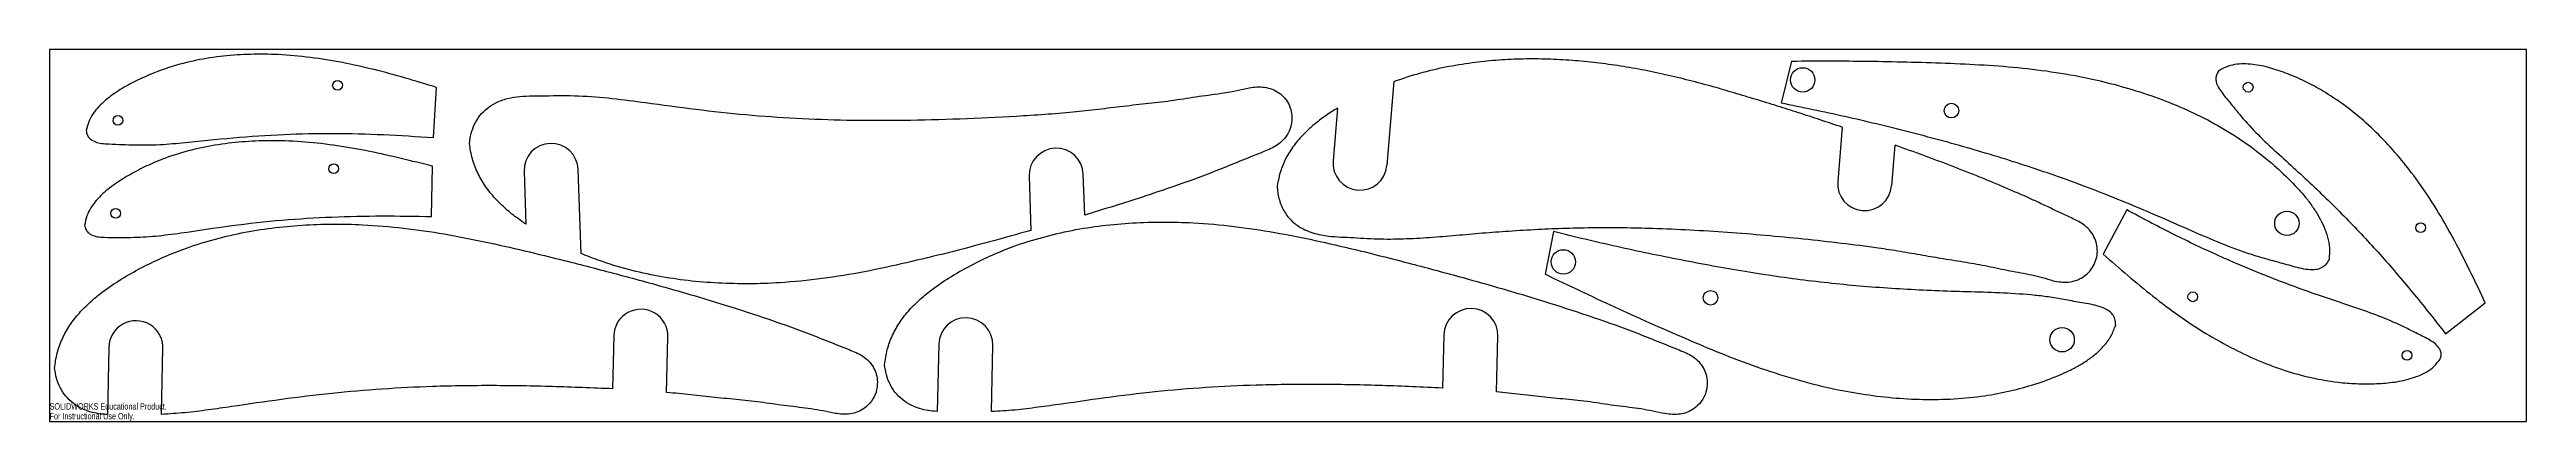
# Model space of a CAD drawing. Header units: millimetres. Extents: x 0 to 1016, y 0 to 152.
import ezdxf

# ---------------------------------------------------------------- set-up
doc = ezdxf.new("R2010")
doc.units = ezdxf.units.MM
doc.styles.add('SLDTEXTSTYLE0', font='TXT', dxfattribs={"width": 0.7})

msp = doc.modelspace()

# ---------------------------------------------------------------- linework, layer by layer
at = {"color": 7, "linetype": 'Continuous', "lineweight": 25}
for p, q in [((1016, 152.3), (0, 152.3)), ((0, 152.3), (0, -0.1)), ((714.5, 147.6), (710.2, 130.4)), ((1016, -0.1), (1016, 152.3)), ((157.4, 116.3), (158.7, 136.8)), ((548.6, 104.9), (551.5, 139.2)), ((528.3, 128.3), (526.5, 106.7)), ((735.3, 120.5), (733.5, 98.3)), ((755.6, 96.5), (757, 113.1)), ((156.7, 83.9), (157.1, 104.5)), ((194.6, 102.4), (195.4, 80.7)), ((218, 68.7), (216.8, 103.1)), ((401.8, 100.4), (402.5, 78.2)), ((424.6, 84.5), (424, 101.2)), ((852, 86.6), (842.3, 68.5)), ((616.9, 77.7), (613.4, 60.3)), ((982.8, 35.8), (999, 48.5)), ((231.4, 35), (230.9, 13.3)), ((253.1, 11.8), (253.6, 34.6)), ((364.7, 31.6), (364, 4)), ((386.3, 4), (386.9, 31)), ((571.9, 35.4), (571.3, 13.6)), ((593.5, 12), (594.1, 34.8)), ((24.3, 30.3), (23.7, 2.7)), ((45.9, 2.8), (46.5, 29.9)), ((0, -0.1), (1016, -0.1))]:
    msp.add_line(p, q, dxfattribs=at)
for centre, radius in [((719.1, 139.9), 5), ((118.1, 137.7), 2), ((901.8, 136.9), 2), ((28, 123.3), 2), ((780.1, 127.3), 3), ((116.5, 103.5), 2), ((27.1, 85.2), 2), ((917.7, 81.1), 5), ((972.6, 79.3), 2), ((620.9, 65.3), 5), ((681.3, 50.6), 3), ((879.1, 51), 2), ((825.5, 33.4), 5), ((967, 27), 2)]:
    msp.add_circle(centre, radius, dxfattribs=at)
for centre, start, end in [((205.7, 102.8), 1.9237, 181.9237), ((412.9, 100.8), 1.9237, 181.9237), ((537.5, 105.8), 175.2175, 355.2175), ((744.5, 97.4), 175.2175, 355.2175), ((35.4, 30.1), 358.848, 178.848), ((242.5, 34.8), 358.848, 178.848), ((375.8, 31.3), 358.5845, 178.5845), ((583, 35.1), 358.5845, 178.5845)]:
    msp.add_arc(centre, 11.1, start, end, dxfattribs=at)
for points, knots in [([(158.7, 136.8), (154.5, 138.1), (146, 140.7), (133.1, 144.2), (120.1, 147.1), (107, 149.2), (94.4, 150.4), (82.5, 150.5), (71.3, 149.8), (60.2, 148.1), (50.5, 145.6), (42.3, 142.6), (35.5, 139.6), (30, 136.6), (25.9, 133.9), (22.9, 131.6), (20.2, 129), (17.8, 126.2), (15.9, 122.8), (15.3, 120.4), (15, 119.1)], [0, 0, 0, 0, 0.085286, 0.170526, 0.255707, 0.340952, 0.426249, 0.497911, 0.569668, 0.641328, 0.712853, 0.760548, 0.808298, 0.856087, 0.87994, 0.903787, 0.92762, 0.951336, 0.975195, 1, 1, 1, 1]), ([(735.3, 120.5), (732.3, 121.5), (726.3, 123.5), (717.5, 126.4), (708.7, 129.2), (699.9, 131.9), (691.1, 134.5), (682, 137.2), (672.6, 139.7), (662.8, 142.1), (653, 144.1), (643.2, 145.8), (633.2, 147.1), (623.3, 148), (613.2, 148.5), (603.2, 148.5), (593.3, 148), (583, 146.9), (572.6, 145.2), (561.9, 142.7), (554.9, 140.4), (551.5, 139.2)], [0, 0, 0, 0, 0.050398, 0.100528, 0.148089, 0.196664, 0.246451, 0.294218, 0.347985, 0.40122, 0.454329, 0.507733, 0.559924, 0.61391, 0.666802, 0.719981, 0.773102, 0.824882, 0.883984, 0.94163, 1, 1, 1, 1]), ([(714.5, 147.6), (714.6, 147.6), (719.8, 147.7), (730.3, 147.7), (746, 147.6), (761.8, 147.3), (777.7, 146.8), (793.5, 146.1), (809.3, 144.9), (825, 142.8), (839.5, 140), (852.8, 136.5), (864.9, 132.5), (876.7, 127.8), (888.1, 122.1), (898.3, 115.9), (907.5, 109.2), (915.5, 102.3), (921.5, 96.3), (925.8, 91.3), (928.5, 87.6), (930.9, 83.8), (933, 79.8), (934.5, 75.5), (935.4, 71), (935.1, 67.9), (935, 66.3)], [0, 0, 0, 0, 0.00083, 0.06215, 0.124003, 0.186486, 0.249178, 0.311723, 0.374105, 0.436508, 0.499001, 0.54904, 0.599138, 0.649271, 0.699335, 0.749311, 0.790948, 0.832622, 0.874355, 0.89222, 0.910065, 0.927922, 0.945735, 0.96348, 0.981385, 1, 1, 1, 1]), ([(890, 143.8), (889.6, 143.3), (888.9, 142.4), (888.5, 140.7), (888.7, 138.7), (889.6, 136.6), (891.8, 133.6), (894.8, 130.1), (899.2, 124.6), (904.9, 118.2), (915.1, 108.7), (928.1, 97), (942.9, 82.5), (956.9, 67.4), (970.2, 51.9), (978.6, 41.2), (982.8, 35.8)], [0, 0, 0, 0, 0.012777, 0.023926, 0.034851, 0.052445, 0.071785, 0.11105, 0.147046, 0.216962, 0.289075, 0.434174, 0.577537, 0.718073, 0.859024, 1, 1, 1, 1]), ([(999, 48.5), (997.2, 52.5), (993.4, 60.5), (987.4, 72.4), (980.9, 84.1), (973.8, 95.3), (966.2, 105.5), (958.4, 114.4), (950.4, 122.3), (941.7, 129.4), (933.4, 134.9), (925.8, 139.1), (918.9, 142.1), (913.1, 144.2), (908.3, 145.5), (904.6, 146.2), (900.9, 146.5), (897.2, 146.4), (893.4, 145.6), (891.2, 144.4), (890, 143.8)], [0, 0, 0, 0, 0.085286, 0.170526, 0.255707, 0.340952, 0.426249, 0.497911, 0.569668, 0.641328, 0.712853, 0.760548, 0.808298, 0.856087, 0.87994, 0.903787, 0.92762, 0.951336, 0.975195, 1, 1, 1, 1]), ([(172.2, 113.8), (172.4, 115.2), (172.8, 117.9), (174.2, 121.8), (176.4, 125.4), (179.4, 128.3), (183.2, 130.8), (187.8, 132.4), (192.9, 133.2), (198.1, 133.4), (206.1, 133.4), (217, 133.6), (230.8, 132.4), (246.7, 130.3), (265, 127.8), (285.6, 125.5), (306.2, 124.1), (327.8, 123.3), (350.2, 123.3), (373.4, 123.9), (396.6, 125), (415.5, 126.3), (430.1, 127.9), (440.5, 129.2), (450.8, 130.3), (461.2, 131.5), (471.5, 133.3), (481.9, 134.4), (488.7, 135.9), (492.1, 136.7)], [0, 0, 0, 0, 0.012493, 0.025009, 0.037489, 0.050029, 0.062544, 0.07813, 0.093782, 0.109347, 0.1249, 0.166376, 0.207957, 0.249624, 0.312149, 0.374603, 0.437018, 0.499473, 0.569543, 0.639695, 0.709766, 0.779773, 0.811198, 0.842632, 0.874059, 0.905492, 0.93696, 0.968412, 1, 1, 1, 1]), ([(492.1, 136.7), (493.1, 136.8), (495.2, 137.1), (498.4, 137), (501.5, 136.2), (504.3, 134.7), (506.6, 132.6), (508.4, 130), (509.4, 127), (509.7, 123.8), (509.2, 120.7), (508, 117.8), (506.1, 115.2), (503.7, 113.2), (500.9, 111.7), (496.1, 109.7), (489.3, 107), (477.7, 102.2), (463, 96.8), (444.3, 90.5), (431.5, 86.6), (424.6, 84.5)], [0, 0, 0, 0, 0.025985, 0.051902, 0.077571, 0.103335, 0.129106, 0.154806, 0.180551, 0.206345, 0.23211, 0.257809, 0.283586, 0.309378, 0.334949, 0.360587, 0.437634, 0.514679, 0.668774, 0.822773, 1, 1, 1, 1]), ([(528.3, 128.3), (526.7, 127.4), (523.6, 125.4), (519.2, 122.1), (514.9, 118.3), (510.8, 113.8), (507.7, 109.1), (505.6, 104.6), (504.3, 100.6), (503.8, 97.8), (503.5, 96.4)], [0, 0, 0, 0, 0.131274, 0.262764, 0.394812, 0.546219, 0.696414, 0.797783, 0.898663, 1, 1, 1, 1]), ([(935, 66.3), (934.6, 65.5), (933.8, 64.1), (931.8, 62.7), (929.6, 62), (926.9, 62), (923.7, 62.5), (920.3, 63.4), (915.9, 64.7), (910.5, 66.1), (904.3, 67.9), (896.2, 70.6), (886.1, 74.7), (874.1, 80), (858, 87), (837.9, 95.3), (813.3, 104), (788.1, 111.8), (762.4, 118.7), (736.4, 125), (718.9, 128.6), (710.2, 130.4)], [0, 0, 0, 0, 0.010935, 0.020469, 0.029919, 0.04, 0.054577, 0.069867, 0.084855, 0.112811, 0.139423, 0.166202, 0.221095, 0.276835, 0.332269, 0.442054, 0.551926, 0.662121, 0.7748, 0.88738, 1, 1, 1, 1]), ([(157.1, 104.5), (152.8, 105.6), (144.2, 107.7), (131.2, 110.7), (118.1, 113), (104.8, 114.6), (92.2, 115.1), (80.3, 114.7), (69.2, 113.5), (58.2, 111.3), (48.6, 108.4), (40.6, 105.1), (33.9, 101.7), (28.6, 98.5), (24.5, 95.6), (21.7, 93.2), (19.1, 90.5), (16.8, 87.5), (15.1, 84.1), (14.6, 81.7), (14.3, 80.4)], [0, 0, 0, 0, 0.085286, 0.170526, 0.255707, 0.340952, 0.426249, 0.497911, 0.569668, 0.641328, 0.712853, 0.760548, 0.808298, 0.856087, 0.87994, 0.903787, 0.92762, 0.951336, 0.975195, 1, 1, 1, 1]), ([(15, 119.1), (15.1, 118.5), (15.3, 117.4), (16.3, 115.9), (17.9, 114.8), (20.1, 114), (23.8, 113.6), (28.4, 113.5), (35.4, 113.2), (44, 113.2), (57.9, 114.4), (75.2, 116.3), (95.9, 117.7), (116.5, 118.1), (136.9, 117.6), (150.6, 116.7), (157.4, 116.3)], [0, 0, 0, 0, 0.012777, 0.023926, 0.034851, 0.052445, 0.071785, 0.11105, 0.147046, 0.216962, 0.289075, 0.434174, 0.577537, 0.718073, 0.859024, 1, 1, 1, 1]), ([(195.4, 80.7), (194.3, 81.5), (191.5, 83.4), (187.2, 86.9), (182.7, 91.2), (178.7, 96.1), (175.5, 101.6), (173.2, 107.5), (172.5, 111.7), (172.2, 113.8)], [0, 0, 0, 0, 0.0952085, 0.2448036, 0.394877, 0.5463154, 0.696541, 0.8481723, 1, 1, 1, 1]), ([(821.8, 57.6), (822.9, 57.4), (824.9, 57), (828.1, 56.9), (831.2, 57.6), (834.1, 59), (836.5, 61), (838.4, 63.5), (839.6, 66.5), (840.1, 69.6), (839.7, 72.7), (838.7, 75.7), (837.2, 77.9), (835.7, 79.4), (833.6, 81.2), (829.9, 83.1), (825.1, 85.2), (820.3, 87.6), (815.5, 89.8), (810.9, 92), (806.1, 94), (801.4, 96.1), (796.5, 98.1), (789.4, 101), (780.2, 104.6), (768.6, 109), (760.9, 111.7), (757, 113.1)], [0, 0, 0, 0, 0.025984, 0.051901, 0.077569, 0.103334, 0.129104, 0.154803, 0.180547, 0.206341, 0.232106, 0.257804, 0.283581, 0.296332, 0.309413, 0.35215, 0.396058, 0.43952, 0.484402, 0.525178, 0.566063, 0.61107, 0.653498, 0.696368, 0.798353, 0.897215, 1, 1, 1, 1]), ([(503.5, 96.4), (503.6, 95.6), (503.7, 93.8), (504.2, 91.3), (505, 88.8), (506.1, 86.5), (507.5, 84.3), (509.2, 82.3), (511.2, 80.6), (513.6, 79.1), (516.5, 77.7), (519.8, 76.7), (525.5, 75.6), (533.8, 75.4), (544.5, 74.6), (555.3, 74.7), (566.1, 75.3), (576.9, 76.2), (587.7, 77.2), (598.9, 78), (610.3, 78.7), (622.1, 79.2), (633.8, 79.4), (645.6, 79.4), (658.7, 79.1), (672.9, 78.5), (688.3, 77.5), (703.8, 76.3), (719.3, 74.8), (734.8, 73.1), (748.1, 71.4), (759.2, 69.7), (768.1, 68.1), (777.1, 66.6), (786, 65.2), (795.1, 63.6), (804, 61.6), (813.1, 60.1), (818.9, 58.5), (821.8, 57.6)], [0, 0, 0, 0, 0.007824, 0.01561, 0.023493, 0.03128, 0.039106, 0.046948, 0.054706, 0.0626, 0.072861, 0.083169, 0.093861, 0.125182, 0.158589, 0.190654, 0.223158, 0.25594, 0.288731, 0.321447, 0.357518, 0.392208, 0.427973, 0.463455, 0.499514, 0.545945, 0.592262, 0.639002, 0.686387, 0.733588, 0.779839, 0.807422, 0.835879, 0.861509, 0.889879, 0.916937, 0.945035, 0.972575, 1, 1, 1, 1]), ([(14.3, 80.4), (14.5, 79.8), (14.7, 78.6), (15.8, 77.2), (17.4, 76.2), (19.7, 75.5), (23.3, 75.3), (27.9, 75.4), (34.9, 75.3), (43.6, 75.8), (57.3, 77.6), (74.6, 80.3), (95.2, 82.6), (115.8, 83.8), (136.2, 84.3), (149.8, 84), (156.7, 83.9)], [0, 0, 0, 0, 0.012777, 0.023926, 0.034851, 0.052445, 0.071785, 0.11105, 0.147046, 0.216962, 0.289075, 0.434174, 0.577537, 0.718073, 0.859024, 1, 1, 1, 1]), ([(342.5, 23.1), (342.8, 25.2), (343.4, 29.4), (345.6, 35.3), (348.7, 40.8), (352.7, 45.8), (357.2, 50.2), (362.9, 54.8), (369.9, 59.5), (378.1, 64.1), (386.6, 68.2), (396.2, 72.1), (407.2, 75.5), (419.4, 78.4), (431.8, 80.3), (444.2, 81.4), (456.7, 81.7), (470.6, 81.4), (485.9, 80), (502.5, 77.5), (519.1, 74.2), (535.5, 70.4), (553.5, 65.9), (573.1, 60.7), (594.4, 54.8), (614.4, 48.8), (633.3, 42.6), (648.1, 37.4), (659.7, 32.7), (666.5, 30), (671.3, 28), (674.1, 26.6), (676.5, 24.5), (678.4, 22), (679.6, 19.1), (680.1, 15.6), (679.6, 11.8), (677.7, 8), (674.9, 5.3), (671.9, 3.6), (668.8, 2.8), (665.7, 2.7), (663.6, 3), (662.5, 3.1)], [0, 0, 0, 0, 0.015715, 0.031385, 0.04717, 0.062874, 0.078666, 0.094344, 0.117829, 0.141426, 0.164891, 0.18824, 0.219352, 0.250636, 0.281995, 0.313127, 0.344163, 0.375212, 0.417103, 0.459192, 0.501205, 0.543199, 0.5852, 0.64022, 0.695247, 0.75023, 0.797068, 0.843917, 0.867374, 0.890831, 0.89865, 0.906448, 0.914284, 0.922071, 0.929874, 0.937662, 0.948026, 0.958391, 0.968756, 0.97654, 0.984348, 0.992155, 1, 1, 1, 1]), ([(980.6, 25.5), (980.8, 26.1), (981.1, 27.2), (980.8, 28.9), (979.8, 30.6), (978.1, 32.2), (974.9, 34.1), (970.8, 36.1), (964.5, 39.3), (956.6, 42.8), (943.5, 47.4), (926.9, 52.8), (907.5, 60.1), (888.6, 68.2), (870.1, 77), (858.1, 83.4), (852, 86.6)], [0, 0, 0, 0, 0.012777, 0.023926, 0.034851, 0.052445, 0.071785, 0.11105, 0.147046, 0.216962, 0.289075, 0.434174, 0.577537, 0.718073, 0.859024, 1, 1, 1, 1]), ([(2, 21.7), (2.3, 23.8), (2.9, 28), (5.1, 33.9), (8.2, 39.5), (12.1, 44.4), (16.6, 48.9), (22.3, 53.6), (29.3, 58.3), (37.5, 62.9), (45.9, 67), (55.6, 70.9), (66.5, 74.4), (78.7, 77.3), (91.1, 79.3), (103.5, 80.5), (116, 80.9), (129.9, 80.6), (145.2, 79.3), (161.9, 76.9), (178.4, 73.6), (194.8, 69.9), (212.8, 65.5), (232.5, 60.4), (253.8, 54.6), (273.9, 48.7), (292.8, 42.6), (307.6, 37.4), (319.2, 32.8), (326, 30.1), (330.8, 28.2), (333.6, 26.7), (336.1, 24.7), (338, 22.1), (339.2, 19.2), (339.7, 15.8), (339.2, 11.9), (337.3, 8.1), (334.6, 5.4), (331.5, 3.7), (328.5, 2.9), (325.3, 2.8), (323.2, 3.1), (322.2, 3.2)], [0, 0, 0, 0, 0.015715, 0.031385, 0.04717, 0.062874, 0.078666, 0.094344, 0.117829, 0.141426, 0.164891, 0.18824, 0.219352, 0.250636, 0.281995, 0.313127, 0.344163, 0.375212, 0.417103, 0.459192, 0.501205, 0.543199, 0.5852, 0.64022, 0.695247, 0.75023, 0.797068, 0.843917, 0.867374, 0.890831, 0.89865, 0.906448, 0.914284, 0.922071, 0.929874, 0.937662, 0.948026, 0.958391, 0.968756, 0.97654, 0.984348, 0.992155, 1, 1, 1, 1]), ([(402.5, 78.2), (396.9, 76.6), (385.6, 73.5), (368.6, 69), (351.5, 64.9), (334.3, 61.1), (316.9, 58.3), (301.1, 56.7), (286.9, 56.2), (274.3, 56.5), (261.9, 57.5), (249.6, 59.3), (237.4, 62), (226.9, 65.2), (220.5, 67.7), (218, 68.7)], [0, 0, 0, 0, 0.09322, 0.186446, 0.279704, 0.373077, 0.466618, 0.559922, 0.626315, 0.692869, 0.759034, 0.824877, 0.890697, 0.956892, 1, 1, 1, 1]), ([(847.5, 39.3), (847.4, 40.2), (847.3, 41.8), (846.2, 44), (844.4, 45.5), (842, 46.7), (838.9, 47.6), (835.4, 48.3), (830.9, 49), (825.5, 50), (819.1, 51.1), (810.6, 52), (799.7, 52.7), (786.6, 53), (769.1, 53.6), (747.3, 54.8), (721.3, 57.4), (695.2, 61.2), (669.1, 66), (642.9, 71.4), (625.5, 75.6), (616.9, 77.7)], [0, 0, 0, 0, 0.0109355, 0.020469, 0.0299193, 0.04, 0.0545769, 0.0698668, 0.0848548, 0.1128111, 0.1394232, 0.1662015, 0.2210953, 0.2768351, 0.3322694, 0.4420543, 0.5519263, 0.6621212, 0.7747995, 0.8873796, 1, 1, 1, 1]), ([(842.3, 68.5), (845.7, 65.5), (852.4, 59.7), (862.7, 51.2), (873.3, 43.2), (884.4, 35.8), (895.5, 29.7), (906.3, 24.6), (916.8, 20.7), (927.6, 17.7), (937.4, 16), (946.1, 15.3), (953.5, 15.3), (959.8, 15.7), (964.7, 16.5), (968.3, 17.4), (971.8, 18.6), (975.2, 20.2), (978.3, 22.5), (979.8, 24.5), (980.6, 25.5)], [0, 0, 0, 0, 0.085286, 0.170526, 0.255707, 0.340952, 0.426249, 0.497911, 0.569668, 0.641328, 0.712853, 0.760548, 0.808298, 0.856087, 0.87994, 0.903787, 0.92762, 0.951336, 0.975195, 1, 1, 1, 1]), ([(613.4, 60.3), (613.4, 60.3), (618.2, 58), (627.6, 53.5), (641.9, 46.9), (656.3, 40.3), (670.8, 34), (685.4, 27.8), (700.2, 22.2), (715.3, 17.3), (729.6, 13.6), (743.2, 11.1), (755.8, 9.5), (768.5, 8.8), (781.2, 9), (793.1, 10.2), (804.2, 12.3), (814.4, 15.1), (822.5, 18), (828.4, 20.7), (832.4, 22.8), (836.3, 25.2), (839.9, 28), (843.1, 31.2), (845.8, 35), (846.9, 37.9), (847.5, 39.3)], [0, 0, 0, 0, 0.00083, 0.06215, 0.124003, 0.186486, 0.249178, 0.311723, 0.374105, 0.436508, 0.499001, 0.54904, 0.599138, 0.649271, 0.699335, 0.749311, 0.790948, 0.832622, 0.874355, 0.89222, 0.910065, 0.927922, 0.945735, 0.96348, 0.981385, 1, 1, 1, 1]), ([(23.7, 2.7), (22.5, 2.8), (20.1, 3), (16.5, 3.8), (12.9, 5.2), (9.5, 7.3), (6.5, 10.2), (4.2, 13.7), (2.7, 17.6), (2.3, 20.4), (2, 21.7)], [0, 0, 0, 0, 0.115116, 0.229657, 0.345665, 0.476181, 0.607224, 0.737673, 0.868552, 1, 1, 1, 1]), ([(364, 4), (362.8, 4.1), (360.4, 4.3), (356.8, 5.1), (353.3, 6.5), (349.8, 8.6), (346.8, 11.6), (344.6, 15.1), (343.1, 19), (342.7, 21.8), (342.5, 23.1)], [0, 0, 0, 0, 0.115116, 0.229657, 0.345665, 0.476181, 0.607224, 0.737673, 0.868552, 1, 1, 1, 1]), ([(230.9, 13.3), (222.7, 13.6), (206.3, 14.3), (181.7, 14.7), (158.4, 14.4), (136.4, 13.3), (115.7, 11.5), (95.1, 9), (78.3, 6.5), (65.1, 4.6), (55.5, 3.4), (49.1, 3), (45.9, 2.8)], [0, 0, 0, 0, 0.132592, 0.265175, 0.397833, 0.509416, 0.621005, 0.732674, 0.844343, 0.896228, 0.948109, 1, 1, 1, 1]), ([(322.2, 3.2), (318.9, 3.9), (312.4, 5.2), (302.5, 6.2), (292.7, 7.7), (282.8, 8.8), (272.9, 9.7), (263, 10.8), (256.4, 11.5), (253.1, 11.8)], [0, 0, 0, 0, 0.143143, 0.285939, 0.428762, 0.571559, 0.714382, 0.857183, 1, 1, 1, 1]), ([(571.3, 13.6), (563.1, 14), (546.7, 14.7), (522.1, 15.2), (498.8, 15), (476.8, 14.1), (456.1, 12.4), (435.5, 10), (418.7, 7.5), (405.5, 5.7), (395.9, 4.5), (389.5, 4.1), (386.3, 4)], [0, 0, 0, 0, 0.132592, 0.265175, 0.397833, 0.509416, 0.621005, 0.732674, 0.844343, 0.896228, 0.948109, 1, 1, 1, 1]), ([(662.5, 3.1), (659.3, 3.8), (652.8, 5.2), (642.9, 6.2), (633.1, 7.8), (623.2, 8.9), (613.3, 9.8), (603.4, 11), (596.8, 11.7), (593.5, 12)], [0, 0, 0, 0, 0.1431432, 0.2859391, 0.4287616, 0.5715588, 0.7143818, 0.8571828, 1, 1, 1, 1])]:
    msp.add_open_spline(points, degree=3, knots=knots, dxfattribs=at)

# ---------------------------------------------------------------- texts
at = {"color": 7, "linetype": 'Continuous', "char_height": 2.637, "attachment_point": 1, "style": 'SLDTEXTSTYLE0'}
for s, insert in [('SOLIDWORKS Educational Product.', (0, 7.4)), ('For Instructional Use Only.', (0, 3.4))]:
    msp.add_mtext(s, dxfattribs=dict(at, insert=insert))

doc.saveas('drawing.dxf')
